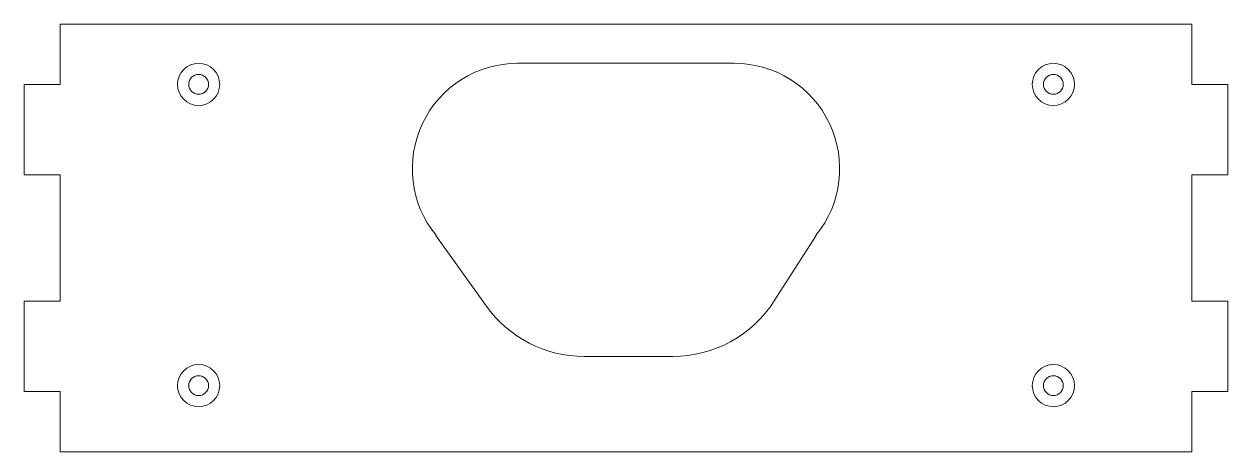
# Model space of a CAD drawing. Header units: millimetres. Extents: x -100 to 100, y -36 to 36.
import ezdxf

# ---------------------------------------------------------------- set-up
doc = ezdxf.new("R2010")
doc.units = ezdxf.units.MM

msp = doc.modelspace()

# ---------------------------------------------------------------- linework, layer by layer
at = {"color": 7, "linetype": 'Continuous', "lineweight": 15}
for p, q in [((-94, 35.5), (-94, 25.5)), ((94, 35.5), (-94, 35.5)), ((94, 25.5), (94, 35.5)), ((-18, 29), (18, 29)), ((-100, 25.5), (-100, 10.5)), ((-94, 25.5), (-100, 25.5)), ((100, 25.5), (94, 25.5)), ((100, 10.5), (100, 25.5)), ((-100, 10.5), (-94, 10.5)), ((-94, 10.5), (-94, -10.5)), ((94, 10.5), (100, 10.5)), ((94, -10.5), (94, 10.5)), ((-23.24, -11.26), (-31.57, 0.44)), ((31.57, 0.44), (24.64, -10.42)), ((-100, -10.5), (-100, -25.5)), ((-94, -10.5), (-100, -10.5)), ((100, -10.5), (94, -10.5)), ((100, -25.5), (100, -10.5)), ((7.78, -19.66), (-6.94, -19.66)), ((-100, -25.5), (-94, -25.5)), ((-94, -25.5), (-94, -35.5)), ((94, -25.5), (100, -25.5)), ((94, -35.5), (94, -25.5)), ((-94, -35.5), (94, -35.5))]:
    msp.add_line(p, q, dxfattribs=at)
for centre, radius in [((-71, 25.5), 3.5), ((71, 25.5), 3.5), ((-71, 25.5), 1.65), ((71, 25.5), 1.65), ((-71, -24.5), 3.5), ((71, -24.5), 3.5), ((-71, -24.5), 1.65), ((71, -24.5), 1.65)]:
    msp.add_circle(centre, radius, dxfattribs=at)
for centre, radius, start, end in [((-18, 11.5), 17.5, 90, 219.1801), ((18, 11.5), 17.5, 320.8199, 90), ((-6.94, 0.34), 20, 215.438, 270), ((7.78, 0.34), 20, 270, 327.4749)]:
    msp.add_arc(centre, radius, start, end, dxfattribs=at)

doc.saveas('drawing.dxf')
